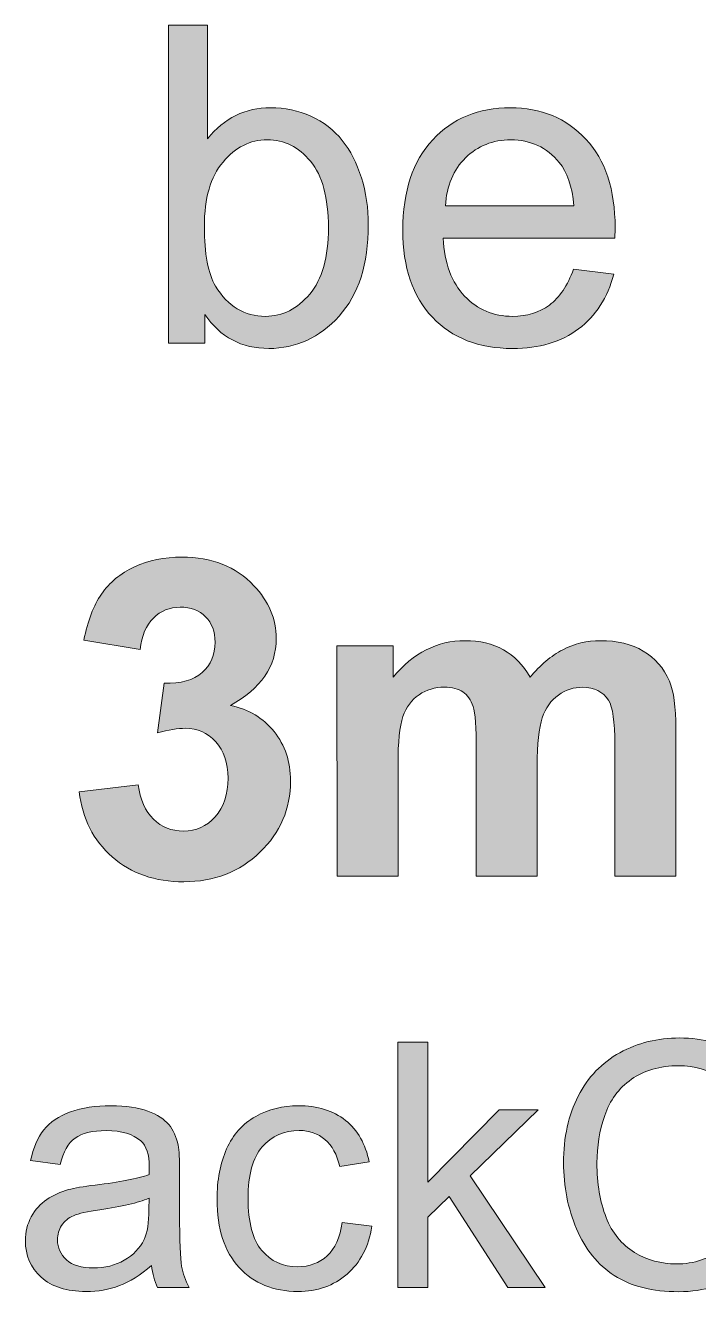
# Model space of a CAD drawing. Header units: inches. Extents: x 1117 to 1992, y -2324 to -585.
# Drawn here: x 1366.61 to 1380.36, y -652.52 to -626.66 of the extents above; entities that cross this region are included whole.
import ezdxf

# ---------------------------------------------------------------- set-up
doc = ezdxf.new("R2010")
doc.units = ezdxf.units.IN
doc.header["$MEASUREMENT"] = 0
doc.layers.add('Layer 1', color=7, linetype='Continuous')

# ---------------------------------------------------------------- blocks, each defined once
blk = doc.blocks.new('block 11')
at = {"layer": 'Layer 1', "true_color": 0x010101}
h = blk.add_hatch(color=18, dxfattribs=at)
h.dxf.hatch_style = 2
edge = h.paths.add_edge_path()
edge.add_spline(control_points=[(1370.274, -633.153), (1370.274, -633.153), (1369.535, -633.153), (1369.535, -633.153), (1369.535, -633.153), (1369.535, -626.66), (1369.535, -626.66), (1369.535, -626.66), (1370.332, -626.66), (1370.332, -626.66), (1370.332, -626.66), (1370.332, -628.976), (1370.332, -628.976), (1370.669, -628.555), (1371.098, -628.343), (1371.621, -628.343), (1371.91, -628.343), (1372.184, -628.402), (1372.442, -628.518), (1372.7, -628.634), (1372.913, -628.798), (1373.08, -629.01), (1373.248, -629.222), (1373.379, -629.475), (1373.472, -629.774), (1373.567, -630.072), (1373.614, -630.391), (1373.614, -630.731), (1373.614, -631.537), (1373.415, -632.16), (1373.016, -632.6), (1372.618, -633.04), (1372.139, -633.26), (1371.581, -633.26), (1371.027, -633.26), (1370.59, -633.029), (1370.274, -632.564), (1370.274, -632.564), (1370.274, -633.153), (1370.274, -633.153), (1370.274, -633.153), (1370.274, -633.153), (1370.274, -633.153)], knot_values=[0, 0, 0, 0, 1, 1, 1, 2, 2, 2, 3, 3, 3, 4, 4, 4, 5, 5, 5, 6, 6, 6, 7, 7, 7, 8, 8, 8, 9, 9, 9, 10, 10, 10, 11, 11, 11, 12, 12, 12, 13, 13, 13, 14, 14, 14, 14], degree=3, periodic=1)
edge = h.paths.add_edge_path()
edge.add_spline(control_points=[(1370.266, -630.766), (1370.266, -631.33), (1370.342, -631.737), (1370.496, -631.988), (1370.747, -632.399), (1371.087, -632.604), (1371.515, -632.604), (1371.863, -632.604), (1372.164, -632.452), (1372.418, -632.15), (1372.673, -631.848), (1372.799, -631.395), (1372.799, -630.797), (1372.799, -630.183), (1372.677, -629.729), (1372.434, -629.437), (1372.191, -629.144), (1371.897, -628.998), (1371.55, -628.998), (1371.203, -628.998), (1370.9, -629.15), (1370.647, -629.452), (1370.392, -629.755), (1370.266, -630.193), (1370.266, -630.766)], knot_values=[0, 0, 0, 0, 1, 1, 1, 2, 2, 2, 3, 3, 3, 4, 4, 4, 5, 5, 5, 6, 6, 6, 7, 7, 7, 8, 8, 8, 8], degree=3, periodic=1)
h = blk.add_hatch(color=18, dxfattribs=at)
h.dxf.hatch_style = 2
edge = h.paths.add_edge_path()
edge.add_spline(control_points=[(1377.804, -631.638), (1377.804, -631.638), (1378.628, -631.74), (1378.628, -631.74), (1378.498, -632.222), (1378.257, -632.595), (1377.906, -632.862), (1377.555, -633.127), (1377.105, -633.26), (1376.559, -633.26), (1375.871, -633.26), (1375.326, -633.048), (1374.923, -632.624), (1374.519, -632.201), (1374.318, -631.606), (1374.318, -630.841), (1374.318, -630.05), (1374.521, -629.437), (1374.928, -628.998), (1375.336, -628.561), (1375.865, -628.343), (1376.514, -628.343), (1377.143, -628.343), (1377.657, -628.557), (1378.056, -628.985), (1378.454, -629.413), (1378.653, -630.016), (1378.653, -630.792), (1378.653, -630.84), (1378.651, -630.91), (1378.648, -631.005), (1378.648, -631.005), (1375.141, -631.005), (1375.141, -631.005), (1375.171, -631.521), (1375.317, -631.917), (1375.579, -632.192), (1375.841, -632.466), (1376.17, -632.604), (1376.562, -632.604), (1376.854, -632.604), (1377.104, -632.526), (1377.31, -632.374), (1377.519, -632.22), (1377.683, -631.975), (1377.804, -631.638)], knot_values=[0, 0, 0, 0, 1, 1, 1, 2, 2, 2, 3, 3, 3, 4, 4, 4, 5, 5, 5, 6, 6, 6, 7, 7, 7, 8, 8, 8, 9, 9, 9, 10, 10, 10, 11, 11, 11, 12, 12, 12, 13, 13, 13, 14, 14, 14, 15, 15, 15, 15], degree=3, periodic=1)
edge = h.paths.add_edge_path()
edge.add_spline(control_points=[(1375.187, -630.349), (1375.187, -630.349), (1377.812, -630.349), (1377.812, -630.349), (1377.776, -629.954), (1377.676, -629.657), (1377.511, -629.46), (1377.256, -629.153), (1376.927, -628.999), (1376.523, -628.999), (1376.157, -628.999), (1375.849, -629.122), (1375.599, -629.366), (1375.351, -629.611), (1375.213, -629.938), (1375.187, -630.349)], knot_values=[0, 0, 0, 0, 1, 1, 1, 2, 2, 2, 3, 3, 3, 4, 4, 4, 5, 5, 5, 5], degree=3, periodic=1)
h = blk.add_hatch(color=18, dxfattribs=at)
h.dxf.hatch_style = 2
edge = h.paths.add_edge_path()
edge.add_spline(control_points=[(1367.712, -642.315), (1367.712, -642.315), (1368.917, -642.169), (1368.917, -642.169), (1368.955, -642.476), (1369.059, -642.711), (1369.227, -642.873), (1369.396, -643.035), (1369.599, -643.116), (1369.838, -643.116), (1370.095, -643.116), (1370.311, -643.019), (1370.487, -642.824), (1370.662, -642.629), (1370.75, -642.366), (1370.75, -642.036), (1370.75, -641.722), (1370.666, -641.475), (1370.498, -641.292), (1370.329, -641.109), (1370.123, -641.018), (1369.882, -641.018), (1369.723, -641.018), (1369.532, -641.05), (1369.311, -641.112), (1369.311, -641.112), (1369.448, -640.097), (1369.448, -640.097), (1369.784, -640.106), (1370.043, -640.033), (1370.22, -639.879), (1370.397, -639.724), (1370.485, -639.518), (1370.485, -639.26), (1370.485, -639.042), (1370.419, -638.868), (1370.289, -638.738), (1370.16, -638.609), (1369.988, -638.544), (1369.771, -638.544), (1369.559, -638.544), (1369.377, -638.617), (1369.227, -638.765), (1369.076, -638.913), (1368.984, -639.127), (1368.952, -639.411), (1368.952, -639.411), (1367.805, -639.216), (1367.805, -639.216), (1367.886, -638.824), (1368.005, -638.51), (1368.166, -638.275), (1368.327, -638.04), (1368.551, -637.856), (1368.839, -637.722), (1369.126, -637.587), (1369.449, -637.521), (1369.807, -637.521), (1370.417, -637.521), (1370.908, -637.716), (1371.277, -638.105), (1371.58, -638.423), (1371.733, -638.784), (1371.733, -639.185), (1371.733, -639.755), (1371.421, -640.209), (1370.799, -640.549), (1371.171, -640.629), (1371.468, -640.807), (1371.691, -641.086), (1371.914, -641.363), (1372.026, -641.698), (1372.026, -642.091), (1372.026, -642.661), (1371.817, -643.147), (1371.401, -643.549), (1370.985, -643.951), (1370.466, -644.152), (1369.846, -644.152), (1369.259, -644.152), (1368.772, -643.983), (1368.385, -643.644), (1367.999, -643.304), (1367.774, -642.861), (1367.712, -642.315)], knot_values=[0, 0, 0, 0, 1, 1, 1, 2, 2, 2, 3, 3, 3, 4, 4, 4, 5, 5, 5, 6, 6, 6, 7, 7, 7, 8, 8, 8, 9, 9, 9, 10, 10, 10, 11, 11, 11, 12, 12, 12, 13, 13, 13, 14, 14, 14, 15, 15, 15, 16, 16, 16, 17, 17, 17, 18, 18, 18, 19, 19, 19, 20, 20, 20, 21, 21, 21, 22, 22, 22, 23, 23, 23, 24, 24, 24, 25, 25, 25, 26, 26, 26, 27, 27, 27, 28, 28, 28, 28], degree=3, periodic=1)
h = blk.add_hatch(color=18, dxfattribs=at)
h.dxf.hatch_style = 2
edge = h.paths.add_edge_path()
edge.add_spline(control_points=[(1372.974, -639.334), (1372.974, -639.334), (1374.121, -639.334), (1374.121, -639.334), (1374.121, -639.334), (1374.121, -639.976), (1374.121, -639.976), (1374.532, -639.477), (1375.02, -639.228), (1375.587, -639.228), (1375.888, -639.228), (1376.15, -639.29), (1376.371, -639.413), (1376.592, -639.538), (1376.775, -639.725), (1376.916, -639.976), (1377.122, -639.725), (1377.347, -639.538), (1377.585, -639.413), (1377.824, -639.288), (1378.078, -639.228), (1378.351, -639.228), (1378.696, -639.228), (1378.989, -639.297), (1379.228, -639.439), (1379.467, -639.579), (1379.646, -639.785), (1379.764, -640.057), (1379.849, -640.257), (1379.892, -640.582), (1379.892, -641.031), (1379.892, -641.031), (1379.892, -644.038), (1379.892, -644.038), (1379.892, -644.038), (1378.647, -644.038), (1378.647, -644.038), (1378.647, -644.038), (1378.647, -641.35), (1378.647, -641.35), (1378.647, -640.884), (1378.604, -640.582), (1378.519, -640.446), (1378.405, -640.269), (1378.226, -640.179), (1377.988, -640.179), (1377.813, -640.179), (1377.65, -640.232), (1377.496, -640.339), (1377.341, -640.446), (1377.232, -640.601), (1377.164, -640.806), (1377.097, -641.011), (1377.062, -641.336), (1377.062, -641.779), (1377.062, -641.779), (1377.062, -644.036), (1377.062, -644.036), (1377.062, -644.036), (1375.819, -644.036), (1375.819, -644.036), (1375.819, -644.036), (1375.819, -641.459), (1375.819, -641.459), (1375.819, -641), (1375.796, -640.705), (1375.752, -640.572), (1375.708, -640.439), (1375.639, -640.341), (1375.546, -640.275), (1375.453, -640.21), (1375.327, -640.178), (1375.168, -640.178), (1374.976, -640.178), (1374.803, -640.229), (1374.649, -640.333), (1374.496, -640.436), (1374.386, -640.586), (1374.32, -640.78), (1374.253, -640.976), (1374.22, -641.299), (1374.22, -641.75), (1374.22, -641.75), (1374.22, -644.036), (1374.22, -644.036), (1374.22, -644.036), (1372.975, -644.036), (1372.975, -644.036), (1372.975, -644.036), (1372.974, -639.334), (1372.974, -639.334), (1372.974, -639.334), (1372.974, -639.334), (1372.974, -639.334)], knot_values=[0, 0, 0, 0, 1, 1, 1, 2, 2, 2, 3, 3, 3, 4, 4, 4, 5, 5, 5, 6, 6, 6, 7, 7, 7, 8, 8, 8, 9, 9, 9, 10, 10, 10, 11, 11, 11, 12, 12, 12, 13, 13, 13, 14, 14, 14, 15, 15, 15, 16, 16, 16, 17, 17, 17, 18, 18, 18, 19, 19, 19, 20, 20, 20, 21, 21, 21, 22, 22, 22, 23, 23, 23, 24, 24, 24, 25, 25, 25, 26, 26, 26, 27, 27, 27, 28, 28, 28, 29, 29, 29, 30, 30, 30, 31, 31, 31, 31], degree=3, periodic=1)
h = blk.add_hatch(color=18, dxfattribs=at)
h.dxf.hatch_style = 2
edge = h.paths.add_edge_path()
edge.add_spline(control_points=[(1381.366, -650.681), (1381.366, -650.681), (1382.029, -650.849), (1382.029, -650.849), (1381.89, -651.394), (1381.64, -651.81), (1381.278, -652.095), (1380.918, -652.382), (1380.476, -652.524), (1379.954, -652.524), (1379.414, -652.524), (1378.975, -652.414), (1378.636, -652.193), (1378.298, -651.974), (1378.041, -651.656), (1377.865, -651.238), (1377.688, -650.821), (1377.6, -650.374), (1377.6, -649.894), (1377.6, -649.372), (1377.699, -648.917), (1377.899, -648.529), (1378.099, -648.141), (1378.382, -647.846), (1378.75, -647.644), (1379.118, -647.442), (1379.523, -647.342), (1379.965, -647.342), (1380.466, -647.342), (1380.887, -647.468), (1381.23, -647.724), (1381.572, -647.98), (1381.81, -648.339), (1381.943, -648.802), (1381.943, -648.802), (1381.29, -648.955), (1381.29, -648.955), (1381.174, -648.592), (1381.005, -648.326), (1380.783, -648.159), (1380.562, -647.993), (1380.285, -647.91), (1379.95, -647.91), (1379.565, -647.91), (1379.243, -648.002), (1378.985, -648.186), (1378.726, -648.37), (1378.544, -648.62), (1378.44, -648.929), (1378.335, -649.24), (1378.282, -649.561), (1378.282, -649.892), (1378.282, -650.318), (1378.346, -650.691), (1378.469, -651.008), (1378.592, -651.325), (1378.786, -651.563), (1379.048, -651.721), (1379.31, -651.878), (1379.593, -651.957), (1379.899, -651.957), (1380.272, -651.957), (1380.585, -651.849), (1380.842, -651.635), (1381.1, -651.421), (1381.275, -651.103), (1381.366, -650.681)], knot_values=[0, 0, 0, 0, 1, 1, 1, 2, 2, 2, 3, 3, 3, 4, 4, 4, 5, 5, 5, 6, 6, 6, 7, 7, 7, 8, 8, 8, 9, 9, 9, 10, 10, 10, 11, 11, 11, 12, 12, 12, 13, 13, 13, 14, 14, 14, 15, 15, 15, 16, 16, 16, 17, 17, 17, 18, 18, 18, 19, 19, 19, 20, 20, 20, 21, 21, 21, 22, 22, 22, 22], degree=3, periodic=1)
h = blk.add_hatch(color=18, dxfattribs=at)
h.dxf.hatch_style = 2
h.paths.add_polyline_path([(1374.216, -652.438), (1374.216, -647.428), (1374.83, -647.428), (1374.83, -650.286), (1376.286, -648.809), (1377.083, -648.809), (1375.694, -650.155), (1377.222, -652.438), (1376.464, -652.438), (1375.264, -650.583), (1374.83, -651), (1374.83, -652.438), (1374.216, -652.438)])
h = blk.add_hatch(color=18, dxfattribs=at)
h.dxf.hatch_style = 2
edge = h.paths.add_edge_path()
edge.add_spline(control_points=[(1369.188, -651.991), (1368.96, -652.184), (1368.739, -652.321), (1368.53, -652.4), (1368.318, -652.481), (1368.093, -652.52), (1367.852, -652.52), (1367.452, -652.52), (1367.146, -652.423), (1366.932, -652.228), (1366.718, -652.033), (1366.611, -651.784), (1366.611, -651.481), (1366.611, -651.304), (1366.651, -651.142), (1366.732, -650.995), (1366.813, -650.847), (1366.919, -650.73), (1367.05, -650.641), (1367.181, -650.552), (1367.329, -650.485), (1367.493, -650.439), (1367.613, -650.407), (1367.796, -650.376), (1368.039, -650.347), (1368.536, -650.288), (1368.902, -650.217), (1369.137, -650.134), (1369.139, -650.05), (1369.14, -649.996), (1369.14, -649.974), (1369.14, -649.723), (1369.082, -649.546), (1368.966, -649.444), (1368.81, -649.304), (1368.576, -649.234), (1368.266, -649.234), (1367.977, -649.234), (1367.763, -649.286), (1367.626, -649.387), (1367.488, -649.489), (1367.386, -649.669), (1367.32, -649.925), (1367.32, -649.925), (1366.718, -649.844), (1366.718, -649.844), (1366.773, -649.587), (1366.862, -649.379), (1366.989, -649.219), (1367.114, -649.062), (1367.296, -648.939), (1367.533, -648.854), (1367.77, -648.769), (1368.044, -648.726), (1368.357, -648.726), (1368.666, -648.726), (1368.918, -648.763), (1369.112, -648.836), (1369.306, -648.909), (1369.448, -649.002), (1369.539, -649.111), (1369.631, -649.221), (1369.694, -649.361), (1369.73, -649.53), (1369.752, -649.635), (1369.761, -649.824), (1369.761, -650.096), (1369.761, -650.096), (1369.761, -650.916), (1369.761, -650.916), (1369.761, -651.488), (1369.774, -651.85), (1369.8, -652.002), (1369.826, -652.153), (1369.878, -652.298), (1369.956, -652.436), (1369.956, -652.436), (1369.311, -652.436), (1369.311, -652.436), (1369.247, -652.31), (1369.206, -652.161), (1369.188, -651.991)], knot_values=[0, 0, 0, 0, 1, 1, 1, 2, 2, 2, 3, 3, 3, 4, 4, 4, 5, 5, 5, 6, 6, 6, 7, 7, 7, 8, 8, 8, 9, 9, 9, 10, 10, 10, 11, 11, 11, 12, 12, 12, 13, 13, 13, 14, 14, 14, 15, 15, 15, 16, 16, 16, 17, 17, 17, 18, 18, 18, 19, 19, 19, 20, 20, 20, 21, 21, 21, 22, 22, 22, 23, 23, 23, 24, 24, 24, 25, 25, 25, 26, 26, 26, 27, 27, 27, 27], degree=3, periodic=1)
edge = h.paths.add_edge_path()
edge.add_spline(control_points=[(1369.136, -650.616), (1368.913, -650.708), (1368.578, -650.785), (1368.131, -650.849), (1367.877, -650.885), (1367.698, -650.927), (1367.595, -650.972), (1367.491, -651.018), (1367.41, -651.084), (1367.352, -651.172), (1367.295, -651.26), (1367.267, -651.356), (1367.267, -651.464), (1367.267, -651.628), (1367.329, -651.765), (1367.452, -651.874), (1367.577, -651.984), (1367.758, -652.038), (1367.998, -652.038), (1368.235, -652.038), (1368.446, -651.987), (1368.63, -651.883), (1368.814, -651.78), (1368.949, -651.638), (1369.036, -651.458), (1369.102, -651.318), (1369.135, -651.113), (1369.135, -650.843), (1369.135, -650.843), (1369.136, -650.616), (1369.136, -650.616), (1369.136, -650.616), (1369.136, -650.616), (1369.136, -650.616)], knot_values=[0, 0, 0, 0, 1, 1, 1, 2, 2, 2, 3, 3, 3, 4, 4, 4, 5, 5, 5, 6, 6, 6, 7, 7, 7, 8, 8, 8, 9, 9, 9, 10, 10, 10, 11, 11, 11, 11], degree=3, periodic=1)
h = blk.add_hatch(color=18, dxfattribs=at)
h.dxf.hatch_style = 2
edge = h.paths.add_edge_path()
edge.add_spline(control_points=[(1373.081, -651.109), (1373.081, -651.109), (1373.687, -651.188), (1373.687, -651.188), (1373.62, -651.605), (1373.451, -651.93), (1373.179, -652.166), (1372.907, -652.403), (1372.572, -652.52), (1372.176, -652.52), (1371.679, -652.52), (1371.28, -652.358), (1370.978, -652.033), (1370.677, -651.708), (1370.525, -651.244), (1370.525, -650.637), (1370.525, -650.245), (1370.591, -649.902), (1370.721, -649.608), (1370.85, -649.314), (1371.048, -649.093), (1371.314, -648.946), (1371.579, -648.8), (1371.868, -648.726), (1372.18, -648.726), (1372.574, -648.726), (1372.897, -648.826), (1373.147, -649.026), (1373.398, -649.224), (1373.559, -649.508), (1373.629, -649.875), (1373.629, -649.875), (1373.031, -649.968), (1373.031, -649.968), (1372.974, -649.724), (1372.873, -649.54), (1372.729, -649.416), (1372.585, -649.293), (1372.41, -649.232), (1372.205, -649.232), (1371.896, -649.232), (1371.643, -649.343), (1371.449, -649.566), (1371.255, -649.788), (1371.159, -650.139), (1371.159, -650.619), (1371.159, -651.107), (1371.253, -651.462), (1371.439, -651.683), (1371.625, -651.904), (1371.87, -652.014), (1372.17, -652.014), (1372.413, -652.014), (1372.613, -651.94), (1372.776, -651.791), (1372.934, -651.644), (1373.037, -651.416), (1373.081, -651.109)], knot_values=[0, 0, 0, 0, 1, 1, 1, 2, 2, 2, 3, 3, 3, 4, 4, 4, 5, 5, 5, 6, 6, 6, 7, 7, 7, 8, 8, 8, 9, 9, 9, 10, 10, 10, 11, 11, 11, 12, 12, 12, 13, 13, 13, 14, 14, 14, 15, 15, 15, 16, 16, 16, 17, 17, 17, 18, 18, 18, 19, 19, 19, 19], degree=3, periodic=1)
at = {"layer": 'Layer 1', "lineweight": 0}
blk.add_lwpolyline([(1374.216, -652.438), (1374.216, -647.428), (1374.83, -647.428), (1374.83, -650.286), (1376.286, -648.809), (1377.083, -648.809), (1375.694, -650.155), (1377.222, -652.438), (1376.464, -652.438), (1375.264, -650.583), (1374.83, -651), (1374.83, -652.438), (1374.216, -652.438), (1374.216, -652.438)], dxfattribs=at)
for points, knots in [([(1370.274, -633.153), (1370.274, -633.153), (1369.535, -633.153), (1369.535, -633.153), (1369.535, -633.153), (1369.535, -626.66), (1369.535, -626.66), (1369.535, -626.66), (1370.332, -626.66), (1370.332, -626.66), (1370.332, -626.66), (1370.332, -628.976), (1370.332, -628.976), (1370.669, -628.555), (1371.098, -628.343), (1371.621, -628.343), (1371.91, -628.343), (1372.184, -628.402), (1372.442, -628.518), (1372.7, -628.634), (1372.913, -628.798), (1373.08, -629.01), (1373.248, -629.222), (1373.379, -629.475), (1373.472, -629.774), (1373.567, -630.072), (1373.614, -630.391), (1373.614, -630.731), (1373.614, -631.537), (1373.415, -632.16), (1373.016, -632.6), (1372.618, -633.04), (1372.139, -633.26), (1371.581, -633.26), (1371.027, -633.26), (1370.59, -633.029), (1370.274, -632.564), (1370.274, -632.564), (1370.274, -633.153), (1370.274, -633.153), (1370.274, -633.153), (1370.274, -633.153), (1370.274, -633.153)], [0, 0, 0, 0, 1, 1, 1, 2, 2, 2, 3, 3, 3, 4, 4, 4, 5, 5, 5, 6, 6, 6, 7, 7, 7, 8, 8, 8, 9, 9, 9, 10, 10, 10, 11, 11, 11, 12, 12, 12, 13, 13, 13, 14, 14, 14, 14]), ([(1377.804, -631.638), (1377.804, -631.638), (1378.628, -631.74), (1378.628, -631.74), (1378.498, -632.222), (1378.257, -632.595), (1377.906, -632.862), (1377.555, -633.127), (1377.105, -633.26), (1376.559, -633.26), (1375.871, -633.26), (1375.326, -633.048), (1374.923, -632.624), (1374.519, -632.201), (1374.318, -631.606), (1374.318, -630.841), (1374.318, -630.05), (1374.521, -629.437), (1374.928, -628.998), (1375.336, -628.561), (1375.865, -628.343), (1376.514, -628.343), (1377.143, -628.343), (1377.657, -628.557), (1378.056, -628.985), (1378.454, -629.413), (1378.653, -630.016), (1378.653, -630.792), (1378.653, -630.84), (1378.651, -630.91), (1378.648, -631.005), (1378.648, -631.005), (1375.141, -631.005), (1375.141, -631.005), (1375.171, -631.521), (1375.317, -631.917), (1375.579, -632.192), (1375.841, -632.466), (1376.17, -632.604), (1376.562, -632.604), (1376.854, -632.604), (1377.104, -632.526), (1377.31, -632.374), (1377.519, -632.22), (1377.683, -631.975), (1377.804, -631.638)], [0, 0, 0, 0, 1, 1, 1, 2, 2, 2, 3, 3, 3, 4, 4, 4, 5, 5, 5, 6, 6, 6, 7, 7, 7, 8, 8, 8, 9, 9, 9, 10, 10, 10, 11, 11, 11, 12, 12, 12, 13, 13, 13, 14, 14, 14, 15, 15, 15, 15]), ([(1370.266, -630.766), (1370.266, -631.33), (1370.342, -631.737), (1370.496, -631.988), (1370.747, -632.399), (1371.087, -632.604), (1371.515, -632.604), (1371.863, -632.604), (1372.164, -632.452), (1372.418, -632.15), (1372.673, -631.848), (1372.799, -631.395), (1372.799, -630.797), (1372.799, -630.183), (1372.677, -629.729), (1372.434, -629.437), (1372.191, -629.144), (1371.897, -628.998), (1371.55, -628.998), (1371.203, -628.998), (1370.9, -629.15), (1370.647, -629.452), (1370.392, -629.755), (1370.266, -630.193), (1370.266, -630.766)], [0, 0, 0, 0, 1, 1, 1, 2, 2, 2, 3, 3, 3, 4, 4, 4, 5, 5, 5, 6, 6, 6, 7, 7, 7, 8, 8, 8, 8]), ([(1375.187, -630.349), (1375.187, -630.349), (1377.812, -630.349), (1377.812, -630.349), (1377.776, -629.954), (1377.676, -629.657), (1377.511, -629.46), (1377.256, -629.153), (1376.927, -628.999), (1376.523, -628.999), (1376.157, -628.999), (1375.849, -629.122), (1375.599, -629.366), (1375.351, -629.611), (1375.213, -629.938), (1375.187, -630.349)], [0, 0, 0, 0, 1, 1, 1, 2, 2, 2, 3, 3, 3, 4, 4, 4, 5, 5, 5, 5]), ([(1367.712, -642.315), (1367.712, -642.315), (1368.917, -642.169), (1368.917, -642.169), (1368.955, -642.476), (1369.059, -642.711), (1369.227, -642.873), (1369.396, -643.035), (1369.599, -643.116), (1369.838, -643.116), (1370.095, -643.116), (1370.311, -643.019), (1370.487, -642.824), (1370.662, -642.629), (1370.75, -642.366), (1370.75, -642.036), (1370.75, -641.722), (1370.666, -641.475), (1370.498, -641.292), (1370.329, -641.109), (1370.123, -641.018), (1369.882, -641.018), (1369.723, -641.018), (1369.532, -641.05), (1369.311, -641.112), (1369.311, -641.112), (1369.448, -640.097), (1369.448, -640.097), (1369.784, -640.106), (1370.043, -640.033), (1370.22, -639.879), (1370.397, -639.724), (1370.485, -639.518), (1370.485, -639.26), (1370.485, -639.042), (1370.419, -638.868), (1370.289, -638.738), (1370.16, -638.609), (1369.988, -638.544), (1369.771, -638.544), (1369.559, -638.544), (1369.377, -638.617), (1369.227, -638.765), (1369.076, -638.913), (1368.984, -639.127), (1368.952, -639.411), (1368.952, -639.411), (1367.805, -639.216), (1367.805, -639.216), (1367.886, -638.824), (1368.005, -638.51), (1368.166, -638.275), (1368.327, -638.04), (1368.551, -637.856), (1368.839, -637.722), (1369.126, -637.587), (1369.449, -637.521), (1369.807, -637.521), (1370.417, -637.521), (1370.908, -637.716), (1371.277, -638.105), (1371.58, -638.423), (1371.733, -638.784), (1371.733, -639.185), (1371.733, -639.755), (1371.421, -640.209), (1370.799, -640.549), (1371.171, -640.629), (1371.468, -640.807), (1371.691, -641.086), (1371.914, -641.363), (1372.026, -641.698), (1372.026, -642.091), (1372.026, -642.661), (1371.817, -643.147), (1371.401, -643.549), (1370.985, -643.951), (1370.466, -644.152), (1369.846, -644.152), (1369.259, -644.152), (1368.772, -643.983), (1368.385, -643.644), (1367.999, -643.304), (1367.774, -642.861), (1367.712, -642.315)], [0, 0, 0, 0, 1, 1, 1, 2, 2, 2, 3, 3, 3, 4, 4, 4, 5, 5, 5, 6, 6, 6, 7, 7, 7, 8, 8, 8, 9, 9, 9, 10, 10, 10, 11, 11, 11, 12, 12, 12, 13, 13, 13, 14, 14, 14, 15, 15, 15, 16, 16, 16, 17, 17, 17, 18, 18, 18, 19, 19, 19, 20, 20, 20, 21, 21, 21, 22, 22, 22, 23, 23, 23, 24, 24, 24, 25, 25, 25, 26, 26, 26, 27, 27, 27, 28, 28, 28, 28]), ([(1372.974, -639.334), (1372.974, -639.334), (1374.121, -639.334), (1374.121, -639.334), (1374.121, -639.334), (1374.121, -639.976), (1374.121, -639.976), (1374.532, -639.477), (1375.02, -639.228), (1375.587, -639.228), (1375.888, -639.228), (1376.15, -639.29), (1376.371, -639.413), (1376.592, -639.538), (1376.775, -639.725), (1376.916, -639.976), (1377.122, -639.725), (1377.347, -639.538), (1377.585, -639.413), (1377.824, -639.288), (1378.078, -639.228), (1378.351, -639.228), (1378.696, -639.228), (1378.989, -639.297), (1379.228, -639.439), (1379.467, -639.579), (1379.646, -639.785), (1379.764, -640.057), (1379.849, -640.257), (1379.892, -640.582), (1379.892, -641.031), (1379.892, -641.031), (1379.892, -644.038), (1379.892, -644.038), (1379.892, -644.038), (1378.647, -644.038), (1378.647, -644.038), (1378.647, -644.038), (1378.647, -641.35), (1378.647, -641.35), (1378.647, -640.884), (1378.604, -640.582), (1378.519, -640.446), (1378.405, -640.269), (1378.226, -640.179), (1377.988, -640.179), (1377.813, -640.179), (1377.65, -640.232), (1377.496, -640.339), (1377.341, -640.446), (1377.232, -640.601), (1377.164, -640.806), (1377.097, -641.011), (1377.062, -641.336), (1377.062, -641.779), (1377.062, -641.779), (1377.062, -644.036), (1377.062, -644.036), (1377.062, -644.036), (1375.819, -644.036), (1375.819, -644.036), (1375.819, -644.036), (1375.819, -641.459), (1375.819, -641.459), (1375.819, -641), (1375.796, -640.705), (1375.752, -640.572), (1375.708, -640.439), (1375.639, -640.341), (1375.546, -640.275), (1375.453, -640.21), (1375.327, -640.178), (1375.168, -640.178), (1374.976, -640.178), (1374.803, -640.229), (1374.649, -640.333), (1374.496, -640.436), (1374.386, -640.586), (1374.32, -640.78), (1374.253, -640.976), (1374.22, -641.299), (1374.22, -641.75), (1374.22, -641.75), (1374.22, -644.036), (1374.22, -644.036), (1374.22, -644.036), (1372.975, -644.036), (1372.975, -644.036), (1372.975, -644.036), (1372.974, -639.334), (1372.974, -639.334), (1372.974, -639.334), (1372.974, -639.334), (1372.974, -639.334)], [0, 0, 0, 0, 1, 1, 1, 2, 2, 2, 3, 3, 3, 4, 4, 4, 5, 5, 5, 6, 6, 6, 7, 7, 7, 8, 8, 8, 9, 9, 9, 10, 10, 10, 11, 11, 11, 12, 12, 12, 13, 13, 13, 14, 14, 14, 15, 15, 15, 16, 16, 16, 17, 17, 17, 18, 18, 18, 19, 19, 19, 20, 20, 20, 21, 21, 21, 22, 22, 22, 23, 23, 23, 24, 24, 24, 25, 25, 25, 26, 26, 26, 27, 27, 27, 28, 28, 28, 29, 29, 29, 30, 30, 30, 31, 31, 31, 31]), ([(1381.366, -650.681), (1381.366, -650.681), (1382.029, -650.849), (1382.029, -650.849), (1381.89, -651.394), (1381.64, -651.81), (1381.278, -652.095), (1380.918, -652.382), (1380.476, -652.524), (1379.954, -652.524), (1379.414, -652.524), (1378.975, -652.414), (1378.636, -652.193), (1378.298, -651.974), (1378.041, -651.656), (1377.865, -651.238), (1377.688, -650.821), (1377.6, -650.374), (1377.6, -649.894), (1377.6, -649.372), (1377.699, -648.917), (1377.899, -648.529), (1378.099, -648.141), (1378.382, -647.846), (1378.75, -647.644), (1379.118, -647.442), (1379.523, -647.342), (1379.965, -647.342), (1380.466, -647.342), (1380.887, -647.468), (1381.23, -647.724), (1381.572, -647.98), (1381.81, -648.339), (1381.943, -648.802), (1381.943, -648.802), (1381.29, -648.955), (1381.29, -648.955), (1381.174, -648.592), (1381.005, -648.326), (1380.783, -648.159), (1380.562, -647.993), (1380.285, -647.91), (1379.95, -647.91), (1379.565, -647.91), (1379.243, -648.002), (1378.985, -648.186), (1378.726, -648.37), (1378.544, -648.62), (1378.44, -648.929), (1378.335, -649.24), (1378.282, -649.561), (1378.282, -649.892), (1378.282, -650.318), (1378.346, -650.691), (1378.469, -651.008), (1378.592, -651.325), (1378.786, -651.563), (1379.048, -651.721), (1379.31, -651.878), (1379.593, -651.957), (1379.899, -651.957), (1380.272, -651.957), (1380.585, -651.849), (1380.842, -651.635), (1381.1, -651.421), (1381.275, -651.103), (1381.366, -650.681)], [0, 0, 0, 0, 1, 1, 1, 2, 2, 2, 3, 3, 3, 4, 4, 4, 5, 5, 5, 6, 6, 6, 7, 7, 7, 8, 8, 8, 9, 9, 9, 10, 10, 10, 11, 11, 11, 12, 12, 12, 13, 13, 13, 14, 14, 14, 15, 15, 15, 16, 16, 16, 17, 17, 17, 18, 18, 18, 19, 19, 19, 20, 20, 20, 21, 21, 21, 22, 22, 22, 22]), ([(1369.188, -651.991), (1368.96, -652.184), (1368.739, -652.321), (1368.53, -652.4), (1368.318, -652.481), (1368.093, -652.52), (1367.852, -652.52), (1367.452, -652.52), (1367.146, -652.423), (1366.932, -652.228), (1366.718, -652.033), (1366.611, -651.784), (1366.611, -651.481), (1366.611, -651.304), (1366.651, -651.142), (1366.732, -650.995), (1366.813, -650.847), (1366.919, -650.73), (1367.05, -650.641), (1367.181, -650.552), (1367.329, -650.485), (1367.493, -650.439), (1367.613, -650.407), (1367.796, -650.376), (1368.039, -650.347), (1368.536, -650.288), (1368.902, -650.217), (1369.137, -650.134), (1369.139, -650.05), (1369.14, -649.996), (1369.14, -649.974), (1369.14, -649.723), (1369.082, -649.546), (1368.966, -649.444), (1368.81, -649.304), (1368.576, -649.234), (1368.266, -649.234), (1367.977, -649.234), (1367.763, -649.286), (1367.626, -649.387), (1367.488, -649.489), (1367.386, -649.669), (1367.32, -649.925), (1367.32, -649.925), (1366.718, -649.844), (1366.718, -649.844), (1366.773, -649.587), (1366.862, -649.379), (1366.989, -649.219), (1367.114, -649.062), (1367.296, -648.939), (1367.533, -648.854), (1367.77, -648.769), (1368.044, -648.726), (1368.357, -648.726), (1368.666, -648.726), (1368.918, -648.763), (1369.112, -648.836), (1369.306, -648.909), (1369.448, -649.002), (1369.539, -649.111), (1369.631, -649.221), (1369.694, -649.361), (1369.73, -649.53), (1369.752, -649.635), (1369.761, -649.824), (1369.761, -650.096), (1369.761, -650.096), (1369.761, -650.916), (1369.761, -650.916), (1369.761, -651.488), (1369.774, -651.85), (1369.8, -652.002), (1369.826, -652.153), (1369.878, -652.298), (1369.956, -652.436), (1369.956, -652.436), (1369.311, -652.436), (1369.311, -652.436), (1369.247, -652.31), (1369.206, -652.161), (1369.188, -651.991)], [0, 0, 0, 0, 1, 1, 1, 2, 2, 2, 3, 3, 3, 4, 4, 4, 5, 5, 5, 6, 6, 6, 7, 7, 7, 8, 8, 8, 9, 9, 9, 10, 10, 10, 11, 11, 11, 12, 12, 12, 13, 13, 13, 14, 14, 14, 15, 15, 15, 16, 16, 16, 17, 17, 17, 18, 18, 18, 19, 19, 19, 20, 20, 20, 21, 21, 21, 22, 22, 22, 23, 23, 23, 24, 24, 24, 25, 25, 25, 26, 26, 26, 27, 27, 27, 27]), ([(1373.081, -651.109), (1373.081, -651.109), (1373.687, -651.188), (1373.687, -651.188), (1373.62, -651.605), (1373.451, -651.93), (1373.179, -652.166), (1372.907, -652.403), (1372.572, -652.52), (1372.176, -652.52), (1371.679, -652.52), (1371.28, -652.358), (1370.978, -652.033), (1370.677, -651.708), (1370.525, -651.244), (1370.525, -650.637), (1370.525, -650.245), (1370.591, -649.902), (1370.721, -649.608), (1370.85, -649.314), (1371.048, -649.093), (1371.314, -648.946), (1371.579, -648.8), (1371.868, -648.726), (1372.18, -648.726), (1372.574, -648.726), (1372.897, -648.826), (1373.147, -649.026), (1373.398, -649.224), (1373.559, -649.508), (1373.629, -649.875), (1373.629, -649.875), (1373.031, -649.968), (1373.031, -649.968), (1372.974, -649.724), (1372.873, -649.54), (1372.729, -649.416), (1372.585, -649.293), (1372.41, -649.232), (1372.205, -649.232), (1371.896, -649.232), (1371.643, -649.343), (1371.449, -649.566), (1371.255, -649.788), (1371.159, -650.139), (1371.159, -650.619), (1371.159, -651.107), (1371.253, -651.462), (1371.439, -651.683), (1371.625, -651.904), (1371.87, -652.014), (1372.17, -652.014), (1372.413, -652.014), (1372.613, -651.94), (1372.776, -651.791), (1372.934, -651.644), (1373.037, -651.416), (1373.081, -651.109)], [0, 0, 0, 0, 1, 1, 1, 2, 2, 2, 3, 3, 3, 4, 4, 4, 5, 5, 5, 6, 6, 6, 7, 7, 7, 8, 8, 8, 9, 9, 9, 10, 10, 10, 11, 11, 11, 12, 12, 12, 13, 13, 13, 14, 14, 14, 15, 15, 15, 16, 16, 16, 17, 17, 17, 18, 18, 18, 19, 19, 19, 19]), ([(1369.136, -650.616), (1368.913, -650.708), (1368.578, -650.785), (1368.131, -650.849), (1367.877, -650.885), (1367.698, -650.927), (1367.595, -650.972), (1367.491, -651.018), (1367.41, -651.084), (1367.352, -651.172), (1367.295, -651.26), (1367.267, -651.356), (1367.267, -651.464), (1367.267, -651.628), (1367.329, -651.765), (1367.452, -651.874), (1367.577, -651.984), (1367.758, -652.038), (1367.998, -652.038), (1368.235, -652.038), (1368.446, -651.987), (1368.63, -651.883), (1368.814, -651.78), (1368.949, -651.638), (1369.036, -651.458), (1369.102, -651.318), (1369.135, -651.113), (1369.135, -650.843), (1369.135, -650.843), (1369.136, -650.616), (1369.136, -650.616), (1369.136, -650.616), (1369.136, -650.616), (1369.136, -650.616)], [0, 0, 0, 0, 1, 1, 1, 2, 2, 2, 3, 3, 3, 4, 4, 4, 5, 5, 5, 6, 6, 6, 7, 7, 7, 8, 8, 8, 9, 9, 9, 10, 10, 10, 11, 11, 11, 11])]:
    blk.add_open_spline(points, degree=3, knots=knots, dxfattribs=at)
blk = doc.blocks.new('block 9')
at = {"layer": 'Layer 1'}
blk.add_blockref('block 11', (0, 0), dxfattribs=at)

msp = doc.modelspace()

# ---------------------------------------------------------------- block references
at = {"layer": 'Layer 1'}
msp.add_blockref('block 9', (0, 0), dxfattribs=at)

doc.saveas('drawing.dxf')
